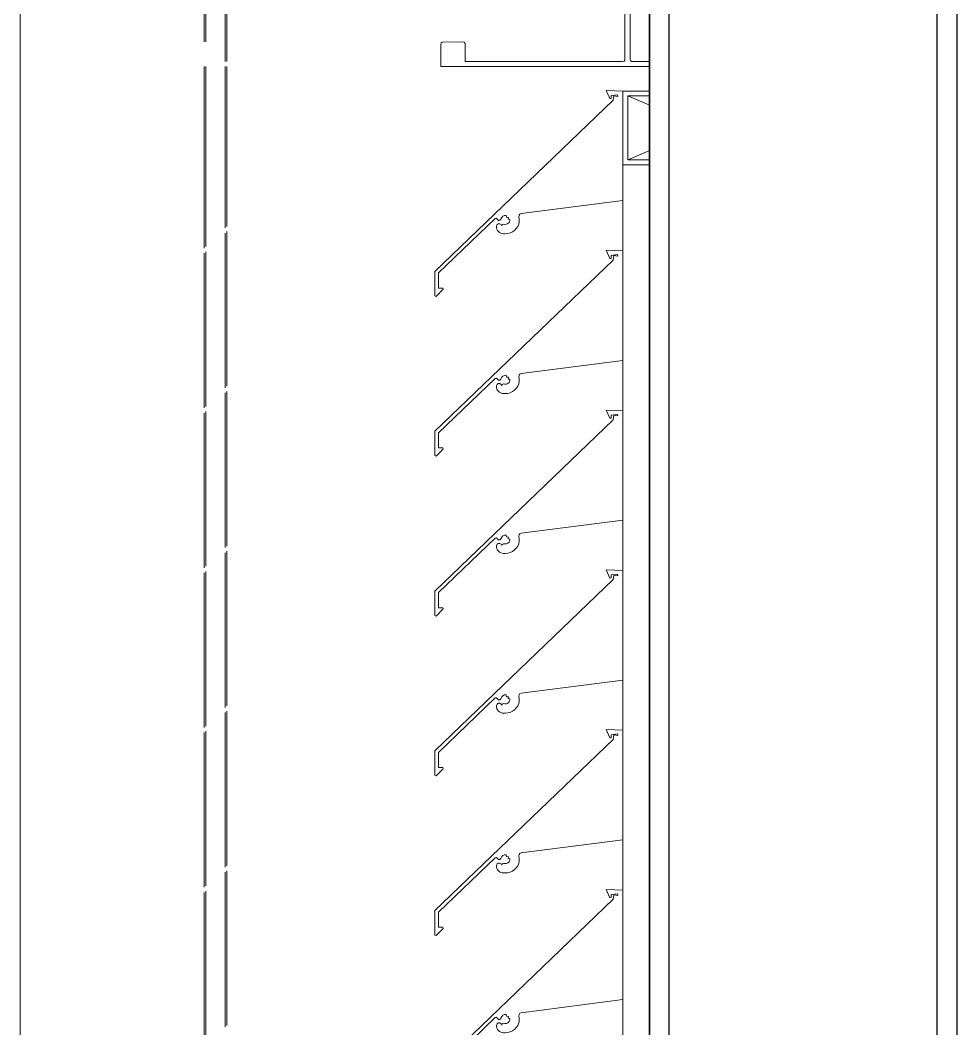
# Model space of a CAD drawing. Header units: millimetres. Extents: x -220592 to 404889, y -217665 to 38245.
# Drawn here: x 27509.5 to 27890.5, y -29060.7 to -28650.4 of the extents above; entities that cross this region are included whole.
import ezdxf

# ---------------------------------------------------------------- set-up
doc = ezdxf.new("R2010")
doc.units = ezdxf.units.MM
doc.set_wipeout_variables(frame=1)
doc.linetypes.add('XKITLINE00', pattern=[0])
for name, color, linetype in [('000 - 0_HIDE_OBJ_FRAMING_DEF_SUB_1', 7, 'Continuous'), ('000 - STRUCTURE_STEEL_FRAMING_SUB_COLOR_1', 7, 'Continuous'), ('000 - STRUCTURE_STEEL_FRAMING_SUB_COLOR_2', 7, 'Continuous'), ('000 - STRUCTURE_STEEL_FRAMING_WIPEOUT_', 7, 'Continuous')]:
    doc.layers.add(name, color=color, linetype=linetype)
doc.layers.add('Part', color=7, linetype='Continuous', lineweight=0)

# ---------------------------------------------------------------- blocks, each defined once
blk = doc.blocks.new('*A14747')
at = {"layer": 'Part', "color": 7, "linetype": 'XKITLINE00', "lineweight": 0}
for p, q in [((-171.648937, 229.40603), (-171.648981, 229.15603)), ((-171.628937, 229.406027), (-171.648937, 229.40603)), ((-171.628982, 229.146027), (-171.628937, 229.406027)), ((-171.648981, 229.15603), (-173.03898, 229.156273)), ((-173.03898, 229.156273), (-173.038236, 229.062446)), ((-172.938996, 229.066255), (-172.938984, 229.136255)), ((-172.938984, 229.136255), (-172.295157, 229.135382)), ((-172.295157, 229.135382), (-172.29067, 229.131698)), ((-172.29067, 229.131698), (-172.288986, 229.126142)), ((-172.268986, 229.126138), (-172.268224, 229.129965)), ((-172.268224, 229.129965), (-172.26454, 229.134452)), ((-172.26454, 229.134452), (-172.258984, 229.136137)), ((-172.258984, 229.136137), (-171.635157, 229.136789)), ((-171.635157, 229.136789), (-171.630669, 229.140471)), ((-171.630669, 229.140471), (-171.628982, 229.146027)), ((-172.288986, 229.126142), (-172.289912, 228.182315)), ((-172.26915, 228.186138), (-172.268986, 229.126138)), ((-173.038236, 229.062446), (-173.034553, 229.057957)), ((-173.034553, 229.057957), (-173.028998, 229.056271)), ((-173.028998, 229.056271), (-172.945171, 229.057018)), ((-172.945171, 229.057018), (-172.940682, 229.0607)), ((-172.940682, 229.0607), (-172.938996, 229.066255)), ((-173.039139, 228.246273), (-173.039155, 228.156273)), ((-173.037453, 228.251828), (-173.039139, 228.246273)), ((-173.032965, 228.25551), (-173.037453, 228.251828)), ((-172.949138, 228.256257), (-173.032965, 228.25551)), ((-172.943582, 228.254571), (-172.949138, 228.256257)), ((-172.9399, 228.250082), (-172.943582, 228.254571)), ((-172.939152, 228.176255), (-172.9399, 228.250082)), ((-172.267465, 228.180582), (-172.26915, 228.186138)), ((-173.039155, 228.156273), (-171.649155, 228.15603)), ((-172.299152, 228.176144), (-172.939152, 228.176255)), ((-172.293596, 228.177828), (-172.299152, 228.176144)), ((-172.289912, 228.182315), (-172.293596, 228.177828)), ((-172.262978, 228.176899), (-172.267465, 228.180582)), ((-171.639152, 228.176028), (-172.262978, 228.176899)), ((-171.649155, 228.15603), (-171.649199, 227.90603)), ((-171.633596, 228.174342), (-171.639152, 228.176028)), ((-171.629914, 228.169854), (-171.633596, 228.174342)), ((-171.629199, 227.906027), (-171.629914, 228.169854)), ((-171.649199, 227.90603), (-171.629199, 227.906027))]:
    blk.add_line(p, q, dxfattribs=at)
blk = doc.blocks.new('*A14761')
at = {"layer": 'Part', "color": 7, "linetype": 'XKITLINE00', "lineweight": 0}
for p, q in [((-171.648652, 214.556249), (-171.648652, 227.756135)), ((-172.298652, 227.406131), (-172.298652, 227.610427)), ((-172.298652, 226.756131), (-172.298652, 226.960427)), ((-172.298652, 226.106131), (-172.298652, 226.310427)), ((-172.298652, 225.456131), (-172.298652, 225.660427)), ((-172.298652, 224.806131), (-172.298652, 225.010427)), ((-172.298652, 224.156131), (-172.298652, 224.360427))]:
    blk.add_line(p, q, dxfattribs=at)
blk = doc.blocks.new('*A14839')
at = {"layer": 'Part', "color": 7, "linetype": 'XKITLINE00', "lineweight": 0}
for p, q in [((-172.298462, 224.806123), (-172.366148, 224.808745)), ((-172.366148, 224.808745), (-172.350613, 224.775258)), ((-172.34549, 224.77567), (-172.345361, 224.787861)), ((-172.345361, 224.787861), (-172.320378, 224.791001)), ((-172.335358, 224.787332), (-172.338255, 224.768789)), ((-172.335358, 224.787332), (-172.318342, 224.784428)), ((-172.320378, 224.791001), (-172.318342, 224.784428)), ((-172.298455, 224.360453), (-172.298462, 224.806123)), ((-172.338255, 224.768789), (-173.063377, 224.072543)), ((-172.350613, 224.775258), (-172.34549, 224.77567)), ((-172.712461, 224.307423), (-172.298455, 224.360453)), ((-172.817326, 224.287579), (-172.812166, 224.288671)), ((-172.812166, 224.288671), (-172.808512, 224.284044)), ((-172.793971, 224.284553), (-172.790857, 224.292126)), ((-172.790857, 224.292126), (-172.78619, 224.296913)), ((-172.78619, 224.296913), (-172.780114, 224.299703)), ((-172.780114, 224.299703), (-172.773442, 224.300125)), ((-172.773442, 224.300125), (-172.77112, 224.292735)), ((-172.77112, 224.292735), (-172.763955, 224.291791)), ((-172.763955, 224.291791), (-172.765124, 224.284731)), ((-172.720912, 224.295159), (-172.720672, 224.300681)), ((-172.719426, 224.285025), (-172.720912, 224.295159)), ((-172.720672, 224.300681), (-172.717536, 224.305233)), ((-172.717536, 224.305233), (-172.712461, 224.307423)), ((-173.048341, 224.066176), (-172.817326, 224.287579)), ((-172.810019, 224.262761), (-172.812659, 224.257287)), ((-172.812659, 224.257287), (-172.812163, 224.249517)), ((-172.812163, 224.249517), (-172.810428, 224.244021)), ((-172.804875, 224.265998), (-172.810019, 224.262761)), ((-172.808512, 224.284044), (-172.804048, 224.28019)), ((-172.798797, 224.26601), (-172.804875, 224.265998)), ((-172.804048, 224.28019), (-172.798154, 224.280396)), ((-172.793641, 224.262792), (-172.798797, 224.26601)), ((-172.798154, 224.280396), (-172.793971, 224.284553)), ((-172.790699, 224.25732), (-172.793641, 224.262792)), ((-172.788669, 224.262301), (-172.790699, 224.25732)), ((-172.783858, 224.264708), (-172.788669, 224.262301)), ((-172.77794, 224.263803), (-172.783858, 224.264708)), ((-172.77144, 224.264147), (-172.77794, 224.263803)), ((-172.765472, 224.266745), (-172.77144, 224.264147)), ((-172.76079, 224.271267), (-172.765472, 224.266745)), ((-172.765124, 224.284731), (-172.757418, 224.283625)), ((-172.757988, 224.277141), (-172.76079, 224.271267)), ((-172.757418, 224.283625), (-172.757988, 224.277141)), ((-172.731662, 224.24681), (-172.726022, 224.25536)), ((-172.726022, 224.25536), (-172.722024, 224.26479)), ((-172.722024, 224.26479), (-172.719801, 224.274789)), ((-172.719801, 224.274789), (-172.719426, 224.285025)), ((-172.810428, 224.244021), (-172.807674, 224.238958)), ((-172.807674, 224.238958), (-172.804002, 224.234515)), ((-172.804002, 224.234515), (-172.799549, 224.230857)), ((-172.799549, 224.230857), (-172.794479, 224.228117)), ((-172.794479, 224.228117), (-172.788978, 224.226398)), ((-172.788978, 224.226398), (-172.78325, 224.225762)), ((-172.78325, 224.225762), (-172.776451, 224.225664)), ((-172.776451, 224.225664), (-172.766238, 224.226449)), ((-172.766238, 224.226449), (-172.756337, 224.229072)), ((-172.756337, 224.229072), (-172.747074, 224.233445)), ((-172.747074, 224.233445), (-172.738758, 224.239423)), ((-172.738758, 224.239423), (-172.731662, 224.24681)), ((-173.063377, 224.072543), (-173.062824, 223.973392)), ((-173.047999, 224.00483), (-173.048341, 224.066176)), ((-173.030579, 224.004733), (-173.047999, 224.00483)), ((-173.029494, 223.999812), (-173.030579, 224.004733)), ((-173.062824, 223.973392), (-173.058143, 223.970923)), ((-173.058143, 223.970923), (-173.029494, 223.999812))]:
    blk.add_line(p, q, dxfattribs=at)
blk = doc.blocks.new('*A14840')
at = {"layer": 'Part', "color": 7, "linetype": 'XKITLINE00', "lineweight": 0}
for p, q in [((-172.298462, 225.456123), (-172.366148, 225.458745)), ((-172.366148, 225.458745), (-172.350613, 225.425258)), ((-172.34549, 225.42567), (-172.345361, 225.437861)), ((-172.345361, 225.437861), (-172.320378, 225.441001)), ((-172.335358, 225.437332), (-172.338255, 225.418789)), ((-172.335358, 225.437332), (-172.318342, 225.434428)), ((-172.320378, 225.441001), (-172.318342, 225.434428)), ((-172.298455, 225.010453), (-172.298462, 225.456123)), ((-172.338255, 225.418789), (-173.063377, 224.722543)), ((-172.350613, 225.425258), (-172.34549, 225.42567)), ((-172.712461, 224.957423), (-172.298455, 225.010453)), ((-172.790857, 224.942126), (-172.78619, 224.946913)), ((-172.78619, 224.946913), (-172.780114, 224.949703)), ((-172.780114, 224.949703), (-172.773442, 224.950125)), ((-172.773442, 224.950125), (-172.77112, 224.942735)), ((-172.720912, 224.945159), (-172.720672, 224.950681)), ((-172.719426, 224.935025), (-172.720912, 224.945159)), ((-172.720672, 224.950681), (-172.717536, 224.955233)), ((-172.717536, 224.955233), (-172.712461, 224.957423)), ((-173.048341, 224.716176), (-172.817326, 224.937579)), ((-172.817326, 224.937579), (-172.812166, 224.938671)), ((-172.810019, 224.912761), (-172.812659, 224.907287)), ((-172.812659, 224.907287), (-172.812163, 224.899517)), ((-172.812166, 224.938671), (-172.808512, 224.934044)), ((-172.804875, 224.915998), (-172.810019, 224.912761)), ((-172.808512, 224.934044), (-172.804048, 224.93019)), ((-172.798797, 224.91601), (-172.804875, 224.915998)), ((-172.804048, 224.93019), (-172.798154, 224.930396)), ((-172.793641, 224.912792), (-172.798797, 224.91601)), ((-172.798154, 224.930396), (-172.793971, 224.934553)), ((-172.793971, 224.934553), (-172.790857, 224.942126)), ((-172.790699, 224.90732), (-172.793641, 224.912792)), ((-172.788669, 224.912301), (-172.790699, 224.90732)), ((-172.783858, 224.914708), (-172.788669, 224.912301)), ((-172.77794, 224.913803), (-172.783858, 224.914708)), ((-172.77144, 224.914147), (-172.77794, 224.913803)), ((-172.765472, 224.916745), (-172.77144, 224.914147)), ((-172.77112, 224.942735), (-172.763955, 224.941791)), ((-172.76079, 224.921267), (-172.765472, 224.916745)), ((-172.763955, 224.941791), (-172.765124, 224.934731)), ((-172.765124, 224.934731), (-172.757418, 224.933625)), ((-172.757988, 224.927141), (-172.76079, 224.921267)), ((-172.757418, 224.933625), (-172.757988, 224.927141)), ((-172.731662, 224.89681), (-172.726022, 224.90536)), ((-172.726022, 224.90536), (-172.722024, 224.91479)), ((-172.722024, 224.91479), (-172.719801, 224.924789)), ((-172.719801, 224.924789), (-172.719426, 224.935025)), ((-172.812163, 224.899517), (-172.810428, 224.894021)), ((-172.810428, 224.894021), (-172.807674, 224.888958)), ((-172.807674, 224.888958), (-172.804002, 224.884515)), ((-172.804002, 224.884515), (-172.799549, 224.880857)), ((-172.799549, 224.880857), (-172.794479, 224.878117)), ((-172.794479, 224.878117), (-172.788978, 224.876398)), ((-172.788978, 224.876398), (-172.78325, 224.875762)), ((-172.78325, 224.875762), (-172.776451, 224.875664)), ((-172.776451, 224.875664), (-172.766238, 224.876449)), ((-172.766238, 224.876449), (-172.756337, 224.879072)), ((-172.756337, 224.879072), (-172.747074, 224.883445)), ((-172.747074, 224.883445), (-172.738758, 224.889423)), ((-172.738758, 224.889423), (-172.731662, 224.89681)), ((-173.063377, 224.722543), (-173.062824, 224.623392)), ((-173.047999, 224.65483), (-173.048341, 224.716176)), ((-173.062824, 224.623392), (-173.058143, 224.620923)), ((-173.058143, 224.620923), (-173.029494, 224.649812)), ((-173.030579, 224.654733), (-173.047999, 224.65483)), ((-173.029494, 224.649812), (-173.030579, 224.654733))]:
    blk.add_line(p, q, dxfattribs=at)
blk = doc.blocks.new('*A14841')
at = {"layer": 'Part', "color": 7, "linetype": 'XKITLINE00', "lineweight": 0}
for p, q in [((-172.298462, 226.106123), (-172.366148, 226.108745)), ((-172.366148, 226.108745), (-172.350613, 226.075258)), ((-172.298455, 225.660453), (-172.298462, 226.106123)), ((-172.338255, 226.068789), (-173.063377, 225.372543)), ((-172.350613, 226.075258), (-172.34549, 226.07567)), ((-172.34549, 226.07567), (-172.345361, 226.087861)), ((-172.345361, 226.087861), (-172.320378, 226.091001)), ((-172.335358, 226.087332), (-172.338255, 226.068789)), ((-172.335358, 226.087332), (-172.318342, 226.084428)), ((-172.320378, 226.091001), (-172.318342, 226.084428)), ((-172.712461, 225.607423), (-172.298455, 225.660453)), ((-172.720672, 225.600681), (-172.717536, 225.605233)), ((-172.717536, 225.605233), (-172.712461, 225.607423)), ((-173.048341, 225.366176), (-172.817326, 225.587579)), ((-172.817326, 225.587579), (-172.812166, 225.588671)), ((-172.810019, 225.562761), (-172.812659, 225.557287)), ((-172.812166, 225.588671), (-172.808512, 225.584044)), ((-172.804875, 225.565998), (-172.810019, 225.562761)), ((-172.808512, 225.584044), (-172.804048, 225.58019)), ((-172.798797, 225.56601), (-172.804875, 225.565998)), ((-172.804048, 225.58019), (-172.798154, 225.580396)), ((-172.793641, 225.562792), (-172.798797, 225.56601)), ((-172.798154, 225.580396), (-172.793971, 225.584553)), ((-172.793971, 225.584553), (-172.790857, 225.592126)), ((-172.790699, 225.55732), (-172.793641, 225.562792)), ((-172.790857, 225.592126), (-172.78619, 225.596913)), ((-172.788669, 225.562301), (-172.790699, 225.55732)), ((-172.783858, 225.564708), (-172.788669, 225.562301)), ((-172.78619, 225.596913), (-172.780114, 225.599703)), ((-172.77794, 225.563803), (-172.783858, 225.564708)), ((-172.780114, 225.599703), (-172.773442, 225.600125)), ((-172.77144, 225.564147), (-172.77794, 225.563803)), ((-172.773442, 225.600125), (-172.77112, 225.592735)), ((-172.765472, 225.566745), (-172.77144, 225.564147)), ((-172.77112, 225.592735), (-172.763955, 225.591791)), ((-172.76079, 225.571267), (-172.765472, 225.566745)), ((-172.763955, 225.591791), (-172.765124, 225.584731)), ((-172.765124, 225.584731), (-172.757418, 225.583625)), ((-172.757988, 225.577141), (-172.76079, 225.571267)), ((-172.757418, 225.583625), (-172.757988, 225.577141)), ((-172.726022, 225.55536), (-172.722024, 225.56479)), ((-172.722024, 225.56479), (-172.719801, 225.574789)), ((-172.720912, 225.595159), (-172.720672, 225.600681)), ((-172.719426, 225.585025), (-172.720912, 225.595159)), ((-172.719801, 225.574789), (-172.719426, 225.585025)), ((-172.812659, 225.557287), (-172.812163, 225.549517)), ((-172.812163, 225.549517), (-172.810428, 225.544021)), ((-172.810428, 225.544021), (-172.807674, 225.538958)), ((-172.807674, 225.538958), (-172.804002, 225.534515)), ((-172.804002, 225.534515), (-172.799549, 225.530857)), ((-172.799549, 225.530857), (-172.794479, 225.528117)), ((-172.794479, 225.528117), (-172.788978, 225.526398)), ((-172.788978, 225.526398), (-172.78325, 225.525762)), ((-172.78325, 225.525762), (-172.776451, 225.525664)), ((-172.776451, 225.525664), (-172.766238, 225.526449)), ((-172.766238, 225.526449), (-172.756337, 225.529072)), ((-172.756337, 225.529072), (-172.747074, 225.533445)), ((-172.747074, 225.533445), (-172.738758, 225.539423)), ((-172.738758, 225.539423), (-172.731662, 225.54681)), ((-172.731662, 225.54681), (-172.726022, 225.55536)), ((-173.063377, 225.372543), (-173.062824, 225.273392)), ((-173.047999, 225.30483), (-173.048341, 225.366176)), ((-173.062824, 225.273392), (-173.058143, 225.270923)), ((-173.058143, 225.270923), (-173.029494, 225.299812)), ((-173.030579, 225.304733), (-173.047999, 225.30483)), ((-173.029494, 225.299812), (-173.030579, 225.304733))]:
    blk.add_line(p, q, dxfattribs=at)
blk = doc.blocks.new('*A14842')
at = {"layer": 'Part', "color": 7, "linetype": 'XKITLINE00', "lineweight": 0}
for p, q in [((-172.298462, 226.756123), (-172.366148, 226.758745)), ((-172.366148, 226.758745), (-172.350613, 226.725258)), ((-172.298455, 226.310453), (-172.298462, 226.756123)), ((-172.338255, 226.718789), (-173.063377, 226.022543)), ((-172.350613, 226.725258), (-172.34549, 226.72567)), ((-172.34549, 226.72567), (-172.345361, 226.737861)), ((-172.345361, 226.737861), (-172.320378, 226.741001)), ((-172.335358, 226.737332), (-172.338255, 226.718789)), ((-172.335358, 226.737332), (-172.318342, 226.734428)), ((-172.320378, 226.741001), (-172.318342, 226.734428)), ((-172.712461, 226.257423), (-172.298455, 226.310453)), ((-172.717536, 226.255233), (-172.712461, 226.257423)), ((-173.048341, 226.016176), (-172.817326, 226.237579)), ((-172.817326, 226.237579), (-172.812166, 226.238671)), ((-172.812166, 226.238671), (-172.808512, 226.234044)), ((-172.808512, 226.234044), (-172.804048, 226.23019)), ((-172.804048, 226.23019), (-172.798154, 226.230396)), ((-172.798154, 226.230396), (-172.793971, 226.234553)), ((-172.793971, 226.234553), (-172.790857, 226.242126)), ((-172.790857, 226.242126), (-172.78619, 226.246913)), ((-172.78619, 226.246913), (-172.780114, 226.249703)), ((-172.780114, 226.249703), (-172.773442, 226.250125)), ((-172.773442, 226.250125), (-172.77112, 226.242735)), ((-172.765472, 226.216745), (-172.77144, 226.214147)), ((-172.77112, 226.242735), (-172.763955, 226.241791)), ((-172.76079, 226.221267), (-172.765472, 226.216745)), ((-172.763955, 226.241791), (-172.765124, 226.234731)), ((-172.765124, 226.234731), (-172.757418, 226.233625)), ((-172.757988, 226.227141), (-172.76079, 226.221267)), ((-172.757418, 226.233625), (-172.757988, 226.227141)), ((-172.722024, 226.21479), (-172.719801, 226.224789)), ((-172.720912, 226.245159), (-172.720672, 226.250681)), ((-172.719426, 226.235025), (-172.720912, 226.245159)), ((-172.720672, 226.250681), (-172.717536, 226.255233)), ((-172.719801, 226.224789), (-172.719426, 226.235025)), ((-172.810019, 226.212761), (-172.812659, 226.207287)), ((-172.812659, 226.207287), (-172.812163, 226.199517)), ((-172.812163, 226.199517), (-172.810428, 226.194021)), ((-172.810428, 226.194021), (-172.807674, 226.188958)), ((-172.804875, 226.215998), (-172.810019, 226.212761)), ((-172.807674, 226.188958), (-172.804002, 226.184515)), ((-172.798797, 226.21601), (-172.804875, 226.215998)), ((-172.804002, 226.184515), (-172.799549, 226.180857)), ((-172.799549, 226.180857), (-172.794479, 226.178117)), ((-172.793641, 226.212792), (-172.798797, 226.21601)), ((-172.794479, 226.178117), (-172.788978, 226.176398)), ((-172.790699, 226.20732), (-172.793641, 226.212792)), ((-172.788669, 226.212301), (-172.790699, 226.20732)), ((-172.788978, 226.176398), (-172.78325, 226.175762)), ((-172.783858, 226.214708), (-172.788669, 226.212301)), ((-172.77794, 226.213803), (-172.783858, 226.214708)), ((-172.78325, 226.175762), (-172.776451, 226.175664)), ((-172.77144, 226.214147), (-172.77794, 226.213803)), ((-172.776451, 226.175664), (-172.766238, 226.176449)), ((-172.766238, 226.176449), (-172.756337, 226.179072)), ((-172.756337, 226.179072), (-172.747074, 226.183445)), ((-172.747074, 226.183445), (-172.738758, 226.189423)), ((-172.738758, 226.189423), (-172.731662, 226.19681)), ((-172.731662, 226.19681), (-172.726022, 226.20536)), ((-172.726022, 226.20536), (-172.722024, 226.21479)), ((-173.063377, 226.022543), (-173.062824, 225.923392)), ((-173.047999, 225.95483), (-173.048341, 226.016176)), ((-173.058143, 225.920923), (-173.029494, 225.949812)), ((-173.030579, 225.954733), (-173.047999, 225.95483)), ((-173.029494, 225.949812), (-173.030579, 225.954733)), ((-173.062824, 225.923392), (-173.058143, 225.920923))]:
    blk.add_line(p, q, dxfattribs=at)
blk = doc.blocks.new('*A14843')
at = {"layer": 'Part', "color": 7, "linetype": 'XKITLINE00', "lineweight": 0}
for p, q in [((-172.298462, 227.406123), (-172.366148, 227.408745)), ((-172.366148, 227.408745), (-172.350613, 227.375258)), ((-172.298455, 226.960453), (-172.298462, 227.406123)), ((-172.338255, 227.368789), (-173.063377, 226.672543)), ((-172.350613, 227.375258), (-172.34549, 227.37567)), ((-172.34549, 227.37567), (-172.345361, 227.387861)), ((-172.345361, 227.387861), (-172.320378, 227.391001)), ((-172.335358, 227.387332), (-172.338255, 227.368789)), ((-172.335358, 227.387332), (-172.318342, 227.384428)), ((-172.320378, 227.391001), (-172.318342, 227.384428)), ((-172.712461, 226.907423), (-172.298455, 226.960453)), ((-173.048341, 226.666176), (-172.817326, 226.887579)), ((-172.817326, 226.887579), (-172.812166, 226.888671)), ((-172.812166, 226.888671), (-172.808512, 226.884044)), ((-172.808512, 226.884044), (-172.804048, 226.88019)), ((-172.804048, 226.88019), (-172.798154, 226.880396)), ((-172.798154, 226.880396), (-172.793971, 226.884553)), ((-172.793971, 226.884553), (-172.790857, 226.892126)), ((-172.790857, 226.892126), (-172.78619, 226.896913)), ((-172.78619, 226.896913), (-172.780114, 226.899703)), ((-172.780114, 226.899703), (-172.773442, 226.900125)), ((-172.773442, 226.900125), (-172.77112, 226.892735)), ((-172.77112, 226.892735), (-172.763955, 226.891791)), ((-172.763955, 226.891791), (-172.765124, 226.884731)), ((-172.765124, 226.884731), (-172.757418, 226.883625)), ((-172.757988, 226.877141), (-172.76079, 226.871267)), ((-172.757418, 226.883625), (-172.757988, 226.877141)), ((-172.722024, 226.86479), (-172.719801, 226.874789)), ((-172.720912, 226.895159), (-172.720672, 226.900681)), ((-172.719426, 226.885025), (-172.720912, 226.895159)), ((-172.720672, 226.900681), (-172.717536, 226.905233)), ((-172.719801, 226.874789), (-172.719426, 226.885025)), ((-172.717536, 226.905233), (-172.712461, 226.907423)), ((-172.810019, 226.862761), (-172.812659, 226.857287)), ((-172.812659, 226.857287), (-172.812163, 226.849517)), ((-172.812163, 226.849517), (-172.810428, 226.844021)), ((-172.810428, 226.844021), (-172.807674, 226.838958)), ((-172.804875, 226.865998), (-172.810019, 226.862761)), ((-172.807674, 226.838958), (-172.804002, 226.834515)), ((-172.798797, 226.86601), (-172.804875, 226.865998)), ((-172.804002, 226.834515), (-172.799549, 226.830857)), ((-172.793641, 226.862792), (-172.798797, 226.86601)), ((-172.790699, 226.85732), (-172.793641, 226.862792)), ((-172.788669, 226.862301), (-172.790699, 226.85732)), ((-172.783858, 226.864708), (-172.788669, 226.862301)), ((-172.77794, 226.863803), (-172.783858, 226.864708)), ((-172.77144, 226.864147), (-172.77794, 226.863803)), ((-172.765472, 226.866745), (-172.77144, 226.864147)), ((-172.76079, 226.871267), (-172.765472, 226.866745)), ((-172.756337, 226.829072), (-172.747074, 226.833445)), ((-172.747074, 226.833445), (-172.738758, 226.839423)), ((-172.738758, 226.839423), (-172.731662, 226.84681)), ((-172.731662, 226.84681), (-172.726022, 226.85536)), ((-172.726022, 226.85536), (-172.722024, 226.86479)), ((-172.799549, 226.830857), (-172.794479, 226.828117)), ((-172.794479, 226.828117), (-172.788978, 226.826398)), ((-172.788978, 226.826398), (-172.78325, 226.825762)), ((-172.78325, 226.825762), (-172.776451, 226.825664)), ((-172.776451, 226.825664), (-172.766238, 226.826449)), ((-172.766238, 226.826449), (-172.756337, 226.829072)), ((-173.063377, 226.672543), (-173.062824, 226.573392)), ((-173.047999, 226.60483), (-173.048341, 226.666176)), ((-173.058143, 226.570923), (-173.029494, 226.599812)), ((-173.030579, 226.604733), (-173.047999, 226.60483)), ((-173.029494, 226.599812), (-173.030579, 226.604733)), ((-173.062824, 226.573392), (-173.058143, 226.570923))]:
    blk.add_line(p, q, dxfattribs=at)
blk = doc.blocks.new('*A14844')
at = {"layer": 'Part', "color": 7, "linetype": 'XKITLINE00', "lineweight": 0}
for p, q in [((-172.298652, 227.756135), (-172.298652, 228.056135)), ((-171.648652, 228.056135), (-172.298652, 228.056135)), ((-172.278652, 227.776135), (-171.668652, 228.036135)), ((-172.278652, 228.036135), (-171.668652, 227.776135)), ((-172.278652, 227.776135), (-172.278652, 228.036135)), ((-172.278652, 228.036135), (-171.668652, 228.036135)), ((-171.668652, 228.036135), (-171.668652, 227.776135)), ((-171.648652, 227.756135), (-171.648652, 228.056135)), ((-171.668652, 227.776135), (-172.278652, 227.776135)), ((-172.298652, 227.756135), (-171.648652, 227.756135))]:
    blk.add_line(p, q, dxfattribs=at)
blk = doc.blocks.new('*A14845')
at = {"layer": 'Part', "color": 7, "linetype": 'XKITLINE00', "lineweight": 0}
for p, q in [((-172.298462, 228.056123), (-172.366148, 228.058745)), ((-172.366148, 228.058745), (-172.350613, 228.025258)), ((-172.350613, 228.025258), (-172.34549, 228.02567)), ((-172.34549, 228.02567), (-172.345361, 228.037861)), ((-172.345361, 228.037861), (-172.320378, 228.041001)), ((-172.335358, 228.037332), (-172.338255, 228.018789)), ((-172.335358, 228.037332), (-172.318342, 228.034428)), ((-172.320378, 228.041001), (-172.318342, 228.034428)), ((-172.298455, 227.610453), (-172.298462, 228.056123)), ((-172.338255, 228.018789), (-173.063377, 227.322543)), ((-172.712461, 227.557423), (-172.298455, 227.610453)), ((-173.048341, 227.316176), (-172.817326, 227.537579)), ((-172.817326, 227.537579), (-172.812166, 227.538671)), ((-172.812166, 227.538671), (-172.808512, 227.534044)), ((-172.808512, 227.534044), (-172.804048, 227.53019)), ((-172.804048, 227.53019), (-172.798154, 227.530396)), ((-172.798154, 227.530396), (-172.793971, 227.534553)), ((-172.793971, 227.534553), (-172.790857, 227.542126)), ((-172.790857, 227.542126), (-172.78619, 227.546913)), ((-172.78619, 227.546913), (-172.780114, 227.549703)), ((-172.780114, 227.549703), (-172.773442, 227.550125)), ((-172.773442, 227.550125), (-172.77112, 227.542735)), ((-172.77112, 227.542735), (-172.763955, 227.541791)), ((-172.763955, 227.541791), (-172.765124, 227.534731)), ((-172.765124, 227.534731), (-172.757418, 227.533625)), ((-172.757418, 227.533625), (-172.757988, 227.527141)), ((-172.720912, 227.545159), (-172.720672, 227.550681)), ((-172.719426, 227.535025), (-172.720912, 227.545159)), ((-172.720672, 227.550681), (-172.717536, 227.555233)), ((-172.719801, 227.524789), (-172.719426, 227.535025)), ((-172.717536, 227.555233), (-172.712461, 227.557423)), ((-172.810019, 227.512761), (-172.812659, 227.507287)), ((-172.812659, 227.507287), (-172.812163, 227.499517)), ((-172.812163, 227.499517), (-172.810428, 227.494021)), ((-172.810428, 227.494021), (-172.807674, 227.488958)), ((-172.804875, 227.515998), (-172.810019, 227.512761)), ((-172.807674, 227.488958), (-172.804002, 227.484515)), ((-172.798797, 227.51601), (-172.804875, 227.515998)), ((-172.793641, 227.512792), (-172.798797, 227.51601)), ((-172.790699, 227.50732), (-172.793641, 227.512792)), ((-172.788669, 227.512301), (-172.790699, 227.50732)), ((-172.783858, 227.514708), (-172.788669, 227.512301)), ((-172.77794, 227.513803), (-172.783858, 227.514708)), ((-172.77144, 227.514147), (-172.77794, 227.513803)), ((-172.765472, 227.516745), (-172.77144, 227.514147)), ((-172.76079, 227.521267), (-172.765472, 227.516745)), ((-172.757988, 227.527141), (-172.76079, 227.521267)), ((-172.747074, 227.483445), (-172.738758, 227.489423)), ((-172.738758, 227.489423), (-172.731662, 227.49681)), ((-172.731662, 227.49681), (-172.726022, 227.50536)), ((-172.726022, 227.50536), (-172.722024, 227.51479)), ((-172.722024, 227.51479), (-172.719801, 227.524789)), ((-172.804002, 227.484515), (-172.799549, 227.480857)), ((-172.799549, 227.480857), (-172.794479, 227.478117)), ((-172.794479, 227.478117), (-172.788978, 227.476398)), ((-172.788978, 227.476398), (-172.78325, 227.475762)), ((-172.78325, 227.475762), (-172.776451, 227.475664)), ((-172.776451, 227.475664), (-172.766238, 227.476449)), ((-172.766238, 227.476449), (-172.756337, 227.479072)), ((-172.756337, 227.479072), (-172.747074, 227.483445)), ((-173.063377, 227.322543), (-173.062824, 227.223392)), ((-173.047999, 227.25483), (-173.048341, 227.316176)), ((-173.058143, 227.220923), (-173.029494, 227.249812)), ((-173.030579, 227.254733), (-173.047999, 227.25483)), ((-173.029494, 227.249812), (-173.030579, 227.254733)), ((-173.062824, 227.223392), (-173.058143, 227.220923))]:
    blk.add_line(p, q, dxfattribs=at)
blk = doc.blocks.new('*A14736')
at = {"layer": '000 - 0_HIDE_OBJ_FRAMING_DEF_SUB_1', "color": 7, "linetype": 'XKITLINE00', "lineweight": 0}
for p, q in [((-171.153485, 242.190805), (-171.153485, 214.940805)), ((-171.073485, 214.940805), (-171.073485, 242.190805)), ((-169.983485, 214.940805), (-169.983485, 242.190805)), ((-169.903485, 218.690805), (-169.903485, 238.690805))]:
    blk.add_line(p, q, dxfattribs=at)
blk = doc.blocks.new('*A14748')
at = {"layer": '000 - 0_HIDE_OBJ_FRAMING_DEF_SUB_1', "color": 7, "linetype": 'XKITLINE00', "lineweight": 0}
for p, q in [((-173.713199, 222.288511), (-173.713199, 240.088511)), ((-172.87913, 228.176245), (-172.87913, 229.136174)), ((-172.873025, 228.176244), (-172.873025, 229.136166)), ((-172.964598, 228.256119), (-172.964598, 229.056845)), ((-172.958493, 228.256174), (-172.958493, 229.056899)), ((-172.964598, 227.417389), (-172.964598, 228.15626)), ((-172.958493, 227.42325), (-172.958493, 228.156259)), ((-172.87913, 227.499453), (-172.87913, 228.156245)), ((-172.873025, 227.505315), (-172.873025, 228.156244)), ((-172.87913, 226.849453), (-172.87913, 227.478347)), ((-172.873025, 226.855315), (-172.873025, 227.484198)), ((-172.964598, 226.767389), (-172.964598, 227.396435)), ((-172.958493, 226.77325), (-172.958493, 227.402286)), ((-172.873025, 226.205315), (-172.873025, 226.834198)), ((-172.87913, 226.199453), (-172.87913, 226.828347)), ((-172.958493, 226.12325), (-172.958493, 226.752286)), ((-172.964598, 226.117389), (-172.964598, 226.746435)), ((-172.87913, 225.549453), (-172.87913, 226.178347)), ((-172.873025, 225.555315), (-172.873025, 226.184198)), ((-172.964598, 225.467389), (-172.964598, 226.096435)), ((-172.958493, 225.47325), (-172.958493, 226.102286)), ((-172.87913, 224.899453), (-172.87913, 225.528347)), ((-172.873025, 224.905315), (-172.873025, 225.534198)), ((-172.964598, 224.817389), (-172.964598, 225.446435)), ((-172.958493, 224.82325), (-172.958493, 225.452286)), ((-172.87913, 224.249453), (-172.87913, 224.878347)), ((-172.873025, 224.255315), (-172.873025, 224.884198)), ((-172.964598, 224.167389), (-172.964598, 224.796435)), ((-172.958493, 224.17325), (-172.958493, 224.802286))]:
    blk.add_line(p, q, dxfattribs=at)
blk = doc.blocks.new('W-1-PP18-ST_20260402-011103_LOWER_PL')
at = {"layer": '000 - 0_HIDE_OBJ_FRAMING_DEF_SUB_1', "color": 7, "lineweight": 0, "xscale": 100, "yscale": 100, "zscale": 100}
for name in ['*A14736', '*A14748']:
    blk.add_blockref(name, (17759.3349, -35779.0805), dxfattribs=at)
blk = doc.blocks.new('*U17627')
at = {"color": 7}
blk.add_wipeout([(0, 0), (0, 125), (5746.4974, 125), (5746.4974, 0)], dxfattribs=at).dxf.layer = '000 - STRUCTURE_STEEL_FRAMING_WIPEOUT_'
at = {"layer": '000 - STRUCTURE_STEEL_FRAMING_SUB_COLOR_1', "color": 7}
for points in [[(0, 125), (0, 117), (5746.4974, 117), (5746.4974, 125)], [(0, 0), (0, 8), (5746.4974, 8), (5746.4974, 0)]]:
    blk.add_lwpolyline(points, close=True, dxfattribs=at)
at = {"layer": '000 - STRUCTURE_STEEL_FRAMING_SUB_COLOR_2', "color": 7}
blk.add_lwpolyline([(0, 0), (0, 125), (5746.4974, 125), (5746.4974, 0)], close=True, dxfattribs=at)
blk = doc.blocks.new('W-1-PP18-ST_20260402-014810LOPL_MAIN_ST')
at = {"color": 7, "rotation": 90}
blk.add_blockref('*U17627', (769, -14285), dxfattribs=at)

msp = doc.modelspace()

# ---------------------------------------------------------------- block references
at = {"color": 7, "lineweight": 0, "xscale": 100, "yscale": 100, "zscale": 100}
for name in ['*A14747', '*A14845', '*A14844', '*A14761', '*A14843', '*A14842', '*A14841', '*A14840', '*A14839']:
    msp.add_blockref(name, (44984.4833, -51484.8507), dxfattribs=at)

# ---------------------------------------------------------------- next in the draw order: block references
at = {"layer": 'Defpoints', "color": 7}
msp.add_blockref('W-1-PP18-ST_20260402-011103_LOWER_PL', (27121.4984, -15705.7702), dxfattribs=at)

# ---------------------------------------------------------------- next in the draw order: block references
msp.add_blockref('W-1-PP18-ST_20260402-014810LOPL_MAIN_ST', (27121.4984, -15705.7702), dxfattribs=at)

doc.saveas('drawing.dxf')
